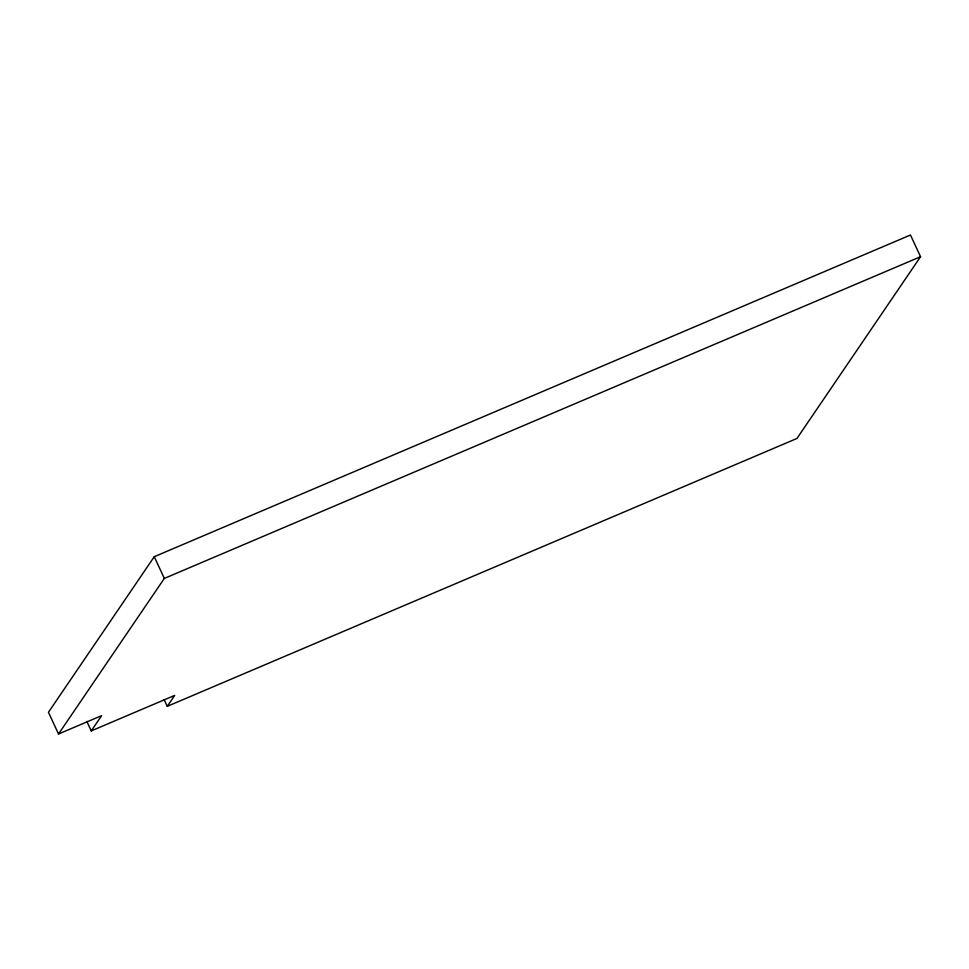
<?xml version="1.0" encoding="UTF-8"?>
<svg xmlns="http://www.w3.org/2000/svg" width="969" height="969" viewBox="0 0 969 969"><rect width="100%" height="100%" fill="white"/><g stroke="black" fill="none" stroke-linecap="round" stroke-linejoin="round"><path stroke-width="1.45" d="M164.112 699.557L167.262 706.34L796.954 438.46L920.55 256.712L910.472 235.007L154.253 556.715L48.45 712.288L58.528 733.993L101.6 715.667L91.243 730.905L86.835 721.408M58.528 733.993L164.33 578.42L920.55 256.712M167.262 706.34L174.699 695.403L91.243 730.905M154.253 556.715L164.33 578.42"/></g></svg>
